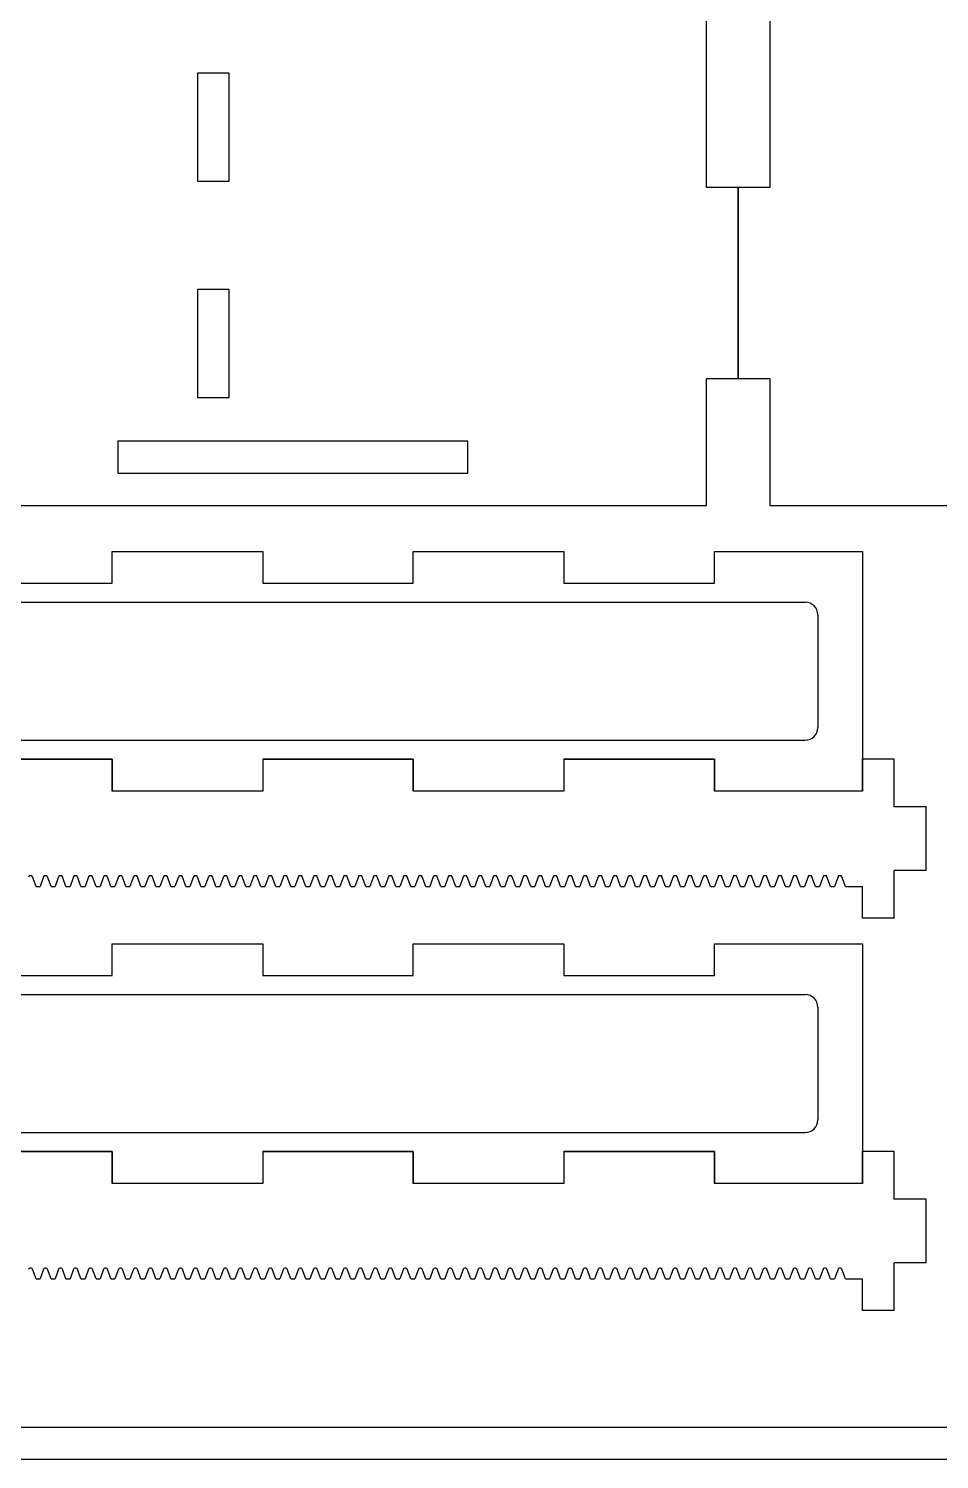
# Model space of a CAD drawing. Header units: millimetres. Extents: x 25309 to 26209, y 213925 to 214828.
# Drawn here: x 25452 to 25595.2, y 213924.8 to 214149.8 of the extents above; entities that cross this region are included whole.
import ezdxf

# ---------------------------------------------------------------- set-up
doc = ezdxf.new("R2010")
doc.units = ezdxf.units.MM

msp = doc.modelspace()

# ---------------------------------------------------------------- linework, layer by layer
at = {"color": 242, "linetype": 'Continuous', "lineweight": 25}
for p, q in [((25558.56, 214124.78), (25558.56, 214169.78)), ((25568.56, 214169.78), (25568.56, 214124.78)), ((25483.56, 214142.78), (25478.56, 214142.78)), ((25478.56, 214142.78), (25478.56, 214125.78)), ((25483.56, 214125.78), (25483.56, 214142.78)), ((25478.56, 214125.78), (25483.56, 214125.78)), ((25563.56, 214124.78), (25558.56, 214124.78)), ((25563.56, 214094.78), (25563.56, 214124.78)), ((25568.56, 214124.78), (25563.56, 214124.78)), ((25563.56, 214124.78), (25563.56, 214094.78)), ((25483.56, 214108.78), (25478.56, 214108.78)), ((25478.56, 214108.78), (25478.56, 214091.78)), ((25483.56, 214091.78), (25483.56, 214108.78)), ((25558.56, 214074.78), (25558.56, 214094.78)), ((25558.56, 214094.78), (25563.56, 214094.78)), ((25563.56, 214094.78), (25568.56, 214094.78)), ((25568.56, 214094.78), (25568.56, 214074.78)), ((25478.56, 214091.78), (25483.56, 214091.78)), ((25466.06, 214084.88), (25466.06, 214079.88)), ((25521.06, 214084.88), (25466.06, 214084.88)), ((25521.06, 214079.88), (25521.06, 214084.88)), ((25466.06, 214079.88), (25521.06, 214079.88)), ((25318.56, 214074.78), (25558.56, 214074.78)), ((25568.56, 214074.78), (25808.56, 214074.78)), ((25465.16, 214067.58), (25488.83, 214067.58)), ((25465.16, 214062.58), (25465.16, 214067.58)), ((25488.83, 214067.58), (25488.83, 214062.58)), ((25512.5, 214067.58), (25536.16, 214067.58)), ((25512.5, 214062.58), (25512.5, 214067.58)), ((25536.16, 214067.58), (25536.16, 214062.58)), ((25559.83, 214067.58), (25583.1, 214067.58)), ((25559.83, 214062.58), (25559.83, 214067.58)), ((25583.1, 214067.58), (25583.1, 214029.88)), ((25441.49, 214062.58), (25465.16, 214062.58)), ((25488.83, 214062.58), (25512.5, 214062.58)), ((25536.16, 214062.58), (25559.83, 214062.58)), ((25332.16, 214059.58), (25574.1, 214059.58)), ((25576.1, 214057.58), (25576.1, 214039.88)), ((25332.16, 214037.88), (25574.1, 214037.88)), ((25465.16, 214034.88), (25441.49, 214034.88)), ((25441.49, 214034.88), (25465.16, 214034.88)), ((25465.16, 214034.88), (25465.16, 214029.88)), ((25465.16, 214029.88), (25465.16, 214034.88)), ((25488.83, 214034.88), (25488.83, 214029.88)), ((25512.5, 214034.88), (25488.83, 214034.88)), ((25488.83, 214034.88), (25488.83, 214029.88)), ((25488.83, 214034.88), (25512.5, 214034.88)), ((25512.5, 214034.88), (25512.5, 214029.88)), ((25512.5, 214029.88), (25512.5, 214034.88)), ((25536.16, 214034.88), (25536.16, 214029.88)), ((25559.83, 214034.88), (25536.16, 214034.88)), ((25536.16, 214034.88), (25559.83, 214034.88)), ((25536.16, 214034.88), (25536.16, 214029.88)), ((25559.83, 214034.88), (25559.83, 214029.88)), ((25559.83, 214029.88), (25559.83, 214034.88)), ((25583.1, 214029.88), (25583.1, 214034.88)), ((25588.1, 214034.88), (25583.1, 214034.88)), ((25588.1, 214027.38), (25588.1, 214034.88)), ((25488.83, 214029.88), (25465.16, 214029.88)), ((25488.83, 214029.88), (25465.16, 214029.88)), ((25536.16, 214029.88), (25512.5, 214029.88)), ((25536.16, 214029.88), (25512.5, 214029.88)), ((25583.1, 214029.88), (25559.83, 214029.88)), ((25583.1, 214029.88), (25559.83, 214029.88)), ((25593.1, 214027.38), (25588.1, 214027.38)), ((25593.1, 214017.38), (25593.1, 214027.38)), ((25452.42, 214016.56), (25452.24, 214016.56)), ((25453.19, 214014.88), (25452.63, 214016.41)), ((25454.38, 214016.41), (25453.82, 214014.88)), ((25454.78, 214016.56), (25454.59, 214016.56)), ((25455.55, 214014.88), (25454.99, 214016.41)), ((25456.74, 214016.41), (25456.18, 214014.88)), ((25457.13, 214016.56), (25456.95, 214016.56)), ((25457.9, 214014.88), (25457.34, 214016.41)), ((25459.1, 214016.41), (25458.54, 214014.88)), ((25459.49, 214016.56), (25459.31, 214016.56)), ((25460.26, 214014.88), (25459.7, 214016.41)), ((25461.45, 214016.41), (25460.89, 214014.88)), ((25461.84, 214016.56), (25461.66, 214016.56)), ((25462.62, 214014.88), (25462.06, 214016.41)), ((25463.81, 214016.41), (25463.25, 214014.88)), ((25464.2, 214016.56), (25464.02, 214016.56)), ((25464.97, 214014.88), (25464.41, 214016.41)), ((25466.16, 214016.41), (25465.6, 214014.88)), ((25466.56, 214016.56), (25466.38, 214016.56)), ((25467.33, 214014.88), (25466.77, 214016.41)), ((25468.52, 214016.41), (25467.96, 214014.88)), ((25468.91, 214016.56), (25468.73, 214016.56)), ((25469.68, 214014.88), (25469.12, 214016.41)), ((25470.88, 214016.41), (25470.32, 214014.88)), ((25471.27, 214016.56), (25471.09, 214016.56)), ((25472.04, 214014.88), (25471.48, 214016.41)), ((25473.23, 214016.41), (25472.67, 214014.88)), ((25473.63, 214016.56), (25473.44, 214016.56)), ((25474.4, 214014.88), (25473.84, 214016.41)), ((25475.59, 214016.41), (25475.03, 214014.88)), ((25475.98, 214016.56), (25475.8, 214016.56)), ((25476.75, 214014.88), (25476.19, 214016.41)), ((25477.95, 214016.41), (25477.39, 214014.88)), ((25478.34, 214016.56), (25478.16, 214016.56)), ((25479.11, 214014.88), (25478.55, 214016.41)), ((25480.3, 214016.41), (25479.74, 214014.88)), ((25480.69, 214016.56), (25480.51, 214016.56)), ((25481.47, 214014.88), (25480.91, 214016.41)), ((25482.66, 214016.41), (25482.1, 214014.88)), ((25483.05, 214016.56), (25482.87, 214016.56)), ((25483.82, 214014.88), (25483.26, 214016.41)), ((25485.01, 214016.41), (25484.45, 214014.88)), ((25485.41, 214016.56), (25485.23, 214016.56)), ((25486.18, 214014.88), (25485.62, 214016.41)), ((25487.37, 214016.41), (25486.81, 214014.88)), ((25487.76, 214016.56), (25487.58, 214016.56)), ((25488.53, 214014.88), (25487.97, 214016.41)), ((25489.73, 214016.41), (25489.17, 214014.88)), ((25490.12, 214016.56), (25489.94, 214016.56)), ((25490.89, 214014.88), (25490.33, 214016.41)), ((25492.08, 214016.41), (25491.52, 214014.88)), ((25492.47, 214016.56), (25492.29, 214016.56)), ((25493.25, 214014.88), (25492.69, 214016.41)), ((25494.44, 214016.41), (25493.88, 214014.88)), ((25494.83, 214016.56), (25494.65, 214016.56)), ((25495.6, 214014.88), (25495.04, 214016.41)), ((25496.79, 214016.41), (25496.23, 214014.88)), ((25497.19, 214016.56), (25497.01, 214016.56)), ((25497.96, 214014.88), (25497.4, 214016.41)), ((25499.15, 214016.41), (25498.59, 214014.88)), ((25499.54, 214016.56), (25499.36, 214016.56)), ((25500.31, 214014.88), (25499.75, 214016.41)), ((25501.51, 214016.41), (25500.95, 214014.88)), ((25501.9, 214016.56), (25501.72, 214016.56)), ((25502.67, 214014.88), (25502.11, 214016.41)), ((25503.86, 214016.41), (25503.3, 214014.88)), ((25504.26, 214016.56), (25504.08, 214016.56)), ((25505.03, 214014.88), (25504.47, 214016.41)), ((25506.22, 214016.41), (25505.66, 214014.88)), ((25506.61, 214016.56), (25506.43, 214016.56)), ((25507.38, 214014.88), (25506.82, 214016.41)), ((25508.58, 214016.41), (25508.02, 214014.88)), ((25508.97, 214016.56), (25508.79, 214016.56)), ((25509.74, 214014.88), (25509.18, 214016.41)), ((25510.93, 214016.41), (25510.37, 214014.88)), ((25511.32, 214016.56), (25511.14, 214016.56)), ((25512.1, 214014.88), (25511.54, 214016.41)), ((25513.29, 214016.41), (25512.73, 214014.88)), ((25513.68, 214016.56), (25513.5, 214016.56)), ((25514.45, 214014.88), (25513.89, 214016.41)), ((25515.64, 214016.41), (25515.08, 214014.88)), ((25516.04, 214016.56), (25515.86, 214016.56)), ((25516.81, 214014.88), (25516.25, 214016.41)), ((25518, 214016.41), (25517.44, 214014.88)), ((25518.39, 214016.56), (25518.21, 214016.56)), ((25519.16, 214014.88), (25518.6, 214016.41)), ((25520.36, 214016.41), (25519.8, 214014.88)), ((25520.75, 214016.56), (25520.57, 214016.56)), ((25521.52, 214014.88), (25520.96, 214016.41)), ((25522.71, 214016.41), (25522.15, 214014.88)), ((25523.11, 214016.56), (25522.92, 214016.56)), ((25523.88, 214014.88), (25523.32, 214016.41)), ((25525.07, 214016.41), (25524.51, 214014.88)), ((25525.46, 214016.56), (25525.28, 214016.56)), ((25526.23, 214014.88), (25525.67, 214016.41)), ((25527.43, 214016.41), (25526.87, 214014.88)), ((25527.82, 214016.56), (25527.64, 214016.56)), ((25528.59, 214014.88), (25528.03, 214016.41)), ((25529.78, 214016.41), (25529.22, 214014.88)), ((25530.17, 214016.56), (25529.99, 214016.56)), ((25530.95, 214014.88), (25530.39, 214016.41)), ((25532.14, 214016.41), (25531.58, 214014.88)), ((25532.53, 214016.56), (25532.35, 214016.56)), ((25533.3, 214014.88), (25532.74, 214016.41)), ((25534.49, 214016.41), (25533.93, 214014.88)), ((25534.89, 214016.56), (25534.71, 214016.56)), ((25535.66, 214014.88), (25535.1, 214016.41)), ((25536.85, 214016.41), (25536.29, 214014.88)), ((25537.24, 214016.56), (25537.06, 214016.56)), ((25538.01, 214014.88), (25537.45, 214016.41)), ((25539.21, 214016.41), (25538.65, 214014.88)), ((25539.6, 214016.56), (25539.42, 214016.56)), ((25540.37, 214014.88), (25539.81, 214016.41)), ((25541.56, 214016.41), (25541, 214014.88)), ((25541.95, 214016.56), (25541.77, 214016.56)), ((25542.73, 214014.88), (25542.17, 214016.41)), ((25543.92, 214016.41), (25543.36, 214014.88)), ((25544.31, 214016.56), (25544.13, 214016.56)), ((25545.08, 214014.88), (25544.52, 214016.41)), ((25546.28, 214016.41), (25545.71, 214014.88)), ((25546.67, 214016.56), (25546.49, 214016.56)), ((25547.44, 214014.88), (25546.88, 214016.41)), ((25548.63, 214016.41), (25548.07, 214014.88)), ((25549.02, 214016.56), (25548.84, 214016.56)), ((25549.8, 214014.88), (25549.23, 214016.41)), ((25550.99, 214016.41), (25550.43, 214014.88)), ((25551.38, 214016.56), (25551.2, 214016.56)), ((25552.15, 214014.88), (25551.59, 214016.41)), ((25553.34, 214016.41), (25552.78, 214014.88)), ((25553.74, 214016.56), (25553.56, 214016.56)), ((25554.51, 214014.88), (25553.95, 214016.41)), ((25555.7, 214016.41), (25555.14, 214014.88)), ((25556.09, 214016.56), (25555.91, 214016.56)), ((25556.86, 214014.88), (25556.3, 214016.41)), ((25558.06, 214016.41), (25557.5, 214014.88)), ((25558.45, 214016.56), (25558.27, 214016.56)), ((25559.22, 214014.88), (25558.66, 214016.41)), ((25560.41, 214016.41), (25559.85, 214014.88)), ((25560.8, 214016.56), (25560.62, 214016.56)), ((25561.58, 214014.88), (25561.02, 214016.41)), ((25562.77, 214016.41), (25562.21, 214014.88)), ((25563.16, 214016.56), (25562.98, 214016.56)), ((25563.93, 214014.88), (25563.37, 214016.41)), ((25565.12, 214016.41), (25564.56, 214014.88)), ((25565.52, 214016.56), (25565.34, 214016.56)), ((25566.29, 214014.88), (25565.73, 214016.41)), ((25567.48, 214016.41), (25566.92, 214014.88)), ((25567.87, 214016.56), (25567.69, 214016.56)), ((25568.64, 214014.88), (25568.08, 214016.41)), ((25569.84, 214016.41), (25569.28, 214014.88)), ((25570.23, 214016.56), (25570.05, 214016.56)), ((25571, 214014.88), (25570.44, 214016.41)), ((25572.19, 214016.41), (25571.63, 214014.88)), ((25572.59, 214016.56), (25572.4, 214016.56)), ((25573.36, 214014.88), (25572.8, 214016.41)), ((25574.55, 214016.41), (25573.99, 214014.88)), ((25574.94, 214016.56), (25574.76, 214016.56)), ((25575.71, 214014.88), (25575.15, 214016.41)), ((25576.91, 214016.41), (25576.35, 214014.88)), ((25577.3, 214016.56), (25577.12, 214016.56)), ((25578.07, 214014.88), (25577.51, 214016.41)), ((25579.26, 214016.41), (25578.7, 214014.88)), ((25579.65, 214016.56), (25579.47, 214016.56)), ((25580.43, 214014.88), (25579.87, 214016.41)), ((25593.1, 214017.38), (25588.1, 214017.38)), ((25588.1, 214009.88), (25588.1, 214017.38)), ((25453.19, 214014.88), (25453.82, 214014.88)), ((25455.55, 214014.88), (25456.18, 214014.88)), ((25457.9, 214014.88), (25458.54, 214014.88)), ((25460.26, 214014.88), (25460.89, 214014.88)), ((25462.62, 214014.88), (25463.25, 214014.88)), ((25464.97, 214014.88), (25465.6, 214014.88)), ((25467.33, 214014.88), (25467.96, 214014.88)), ((25469.68, 214014.88), (25470.32, 214014.88)), ((25472.04, 214014.88), (25472.67, 214014.88)), ((25474.4, 214014.88), (25475.03, 214014.88)), ((25476.75, 214014.88), (25477.39, 214014.88)), ((25479.11, 214014.88), (25479.74, 214014.88)), ((25481.47, 214014.88), (25482.1, 214014.88)), ((25483.82, 214014.88), (25484.45, 214014.88)), ((25486.18, 214014.88), (25486.81, 214014.88)), ((25488.53, 214014.88), (25489.17, 214014.88)), ((25490.89, 214014.88), (25491.52, 214014.88)), ((25493.25, 214014.88), (25493.88, 214014.88)), ((25495.6, 214014.88), (25496.23, 214014.88)), ((25497.96, 214014.88), (25498.59, 214014.88)), ((25500.31, 214014.88), (25500.95, 214014.88)), ((25502.67, 214014.88), (25503.3, 214014.88)), ((25505.03, 214014.88), (25505.66, 214014.88)), ((25507.38, 214014.88), (25508.02, 214014.88)), ((25509.74, 214014.88), (25510.37, 214014.88)), ((25512.1, 214014.88), (25512.73, 214014.88)), ((25514.45, 214014.88), (25515.08, 214014.88)), ((25516.81, 214014.88), (25517.44, 214014.88)), ((25519.16, 214014.88), (25519.8, 214014.88)), ((25521.52, 214014.88), (25522.15, 214014.88)), ((25523.88, 214014.88), (25524.51, 214014.88)), ((25526.23, 214014.88), (25526.87, 214014.88)), ((25528.59, 214014.88), (25529.22, 214014.88)), ((25530.95, 214014.88), (25531.58, 214014.88)), ((25533.3, 214014.88), (25533.93, 214014.88)), ((25535.66, 214014.88), (25536.29, 214014.88)), ((25538.01, 214014.88), (25538.65, 214014.88)), ((25540.37, 214014.88), (25541, 214014.88)), ((25542.73, 214014.88), (25543.36, 214014.88)), ((25545.08, 214014.88), (25545.71, 214014.88)), ((25547.44, 214014.88), (25548.07, 214014.88)), ((25549.8, 214014.88), (25550.43, 214014.88)), ((25552.15, 214014.88), (25552.78, 214014.88)), ((25554.51, 214014.88), (25555.14, 214014.88)), ((25556.86, 214014.88), (25557.5, 214014.88)), ((25559.22, 214014.88), (25559.85, 214014.88)), ((25561.58, 214014.88), (25562.21, 214014.88)), ((25563.93, 214014.88), (25564.56, 214014.88)), ((25566.29, 214014.88), (25566.92, 214014.88)), ((25568.64, 214014.88), (25569.28, 214014.88)), ((25571, 214014.88), (25571.63, 214014.88)), ((25573.36, 214014.88), (25573.99, 214014.88)), ((25575.71, 214014.88), (25576.35, 214014.88)), ((25578.07, 214014.88), (25578.7, 214014.88)), ((25580.43, 214014.88), (25583.1, 214014.88)), ((25583.1, 214009.88), (25583.1, 214014.88)), ((25588.1, 214009.88), (25583.1, 214009.88)), ((25465.16, 214005.88), (25488.83, 214005.88)), ((25465.16, 214000.88), (25465.16, 214005.88)), ((25488.83, 214005.88), (25488.83, 214000.88)), ((25512.5, 214005.88), (25536.16, 214005.88)), ((25512.5, 214000.88), (25512.5, 214005.88)), ((25536.16, 214005.88), (25536.16, 214000.88)), ((25559.83, 214005.88), (25583.1, 214005.88)), ((25559.83, 214000.88), (25559.83, 214005.88)), ((25583.1, 214005.88), (25583.1, 213968.18)), ((25441.49, 214000.88), (25465.16, 214000.88)), ((25488.83, 214000.88), (25512.5, 214000.88)), ((25536.16, 214000.88), (25559.83, 214000.88)), ((25332.16, 213997.88), (25574.1, 213997.88)), ((25576.1, 213995.88), (25576.1, 213978.18)), ((25332.16, 213976.18), (25574.1, 213976.18)), ((25465.16, 213973.18), (25441.49, 213973.18)), ((25441.49, 213973.18), (25465.16, 213973.18)), ((25465.16, 213973.18), (25465.16, 213968.18)), ((25465.16, 213968.18), (25465.16, 213973.18)), ((25488.83, 213973.18), (25488.83, 213968.18)), ((25512.5, 213973.18), (25488.83, 213973.18)), ((25488.83, 213973.18), (25488.83, 213968.18)), ((25488.83, 213973.18), (25512.5, 213973.18)), ((25512.5, 213973.18), (25512.5, 213968.18)), ((25512.5, 213968.18), (25512.5, 213973.18)), ((25536.16, 213973.18), (25536.16, 213968.18)), ((25559.83, 213973.18), (25536.16, 213973.18)), ((25536.16, 213973.18), (25559.83, 213973.18)), ((25536.16, 213973.18), (25536.16, 213968.18)), ((25559.83, 213973.18), (25559.83, 213968.18)), ((25559.83, 213968.18), (25559.83, 213973.18)), ((25583.1, 213968.18), (25583.1, 213973.18)), ((25588.1, 213973.18), (25583.1, 213973.18)), ((25588.1, 213965.68), (25588.1, 213973.18)), ((25488.83, 213968.18), (25465.16, 213968.18)), ((25488.83, 213968.18), (25465.16, 213968.18)), ((25536.16, 213968.18), (25512.5, 213968.18)), ((25536.16, 213968.18), (25512.5, 213968.18)), ((25583.1, 213968.18), (25559.83, 213968.18)), ((25583.1, 213968.18), (25559.83, 213968.18)), ((25593.1, 213965.68), (25588.1, 213965.68)), ((25593.1, 213955.68), (25593.1, 213965.68)), ((25452.42, 213954.86), (25452.24, 213954.86)), ((25454.78, 213954.86), (25454.59, 213954.86)), ((25457.13, 213954.86), (25456.95, 213954.86)), ((25459.49, 213954.86), (25459.31, 213954.86)), ((25461.84, 213954.86), (25461.66, 213954.86)), ((25464.2, 213954.86), (25464.02, 213954.86)), ((25466.56, 213954.86), (25466.38, 213954.86)), ((25468.91, 213954.86), (25468.73, 213954.86)), ((25471.27, 213954.86), (25471.09, 213954.86)), ((25473.63, 213954.86), (25473.44, 213954.86)), ((25475.98, 213954.86), (25475.8, 213954.86)), ((25478.34, 213954.86), (25478.16, 213954.86)), ((25480.69, 213954.86), (25480.51, 213954.86)), ((25483.05, 213954.86), (25482.87, 213954.86)), ((25485.41, 213954.86), (25485.23, 213954.86)), ((25487.76, 213954.86), (25487.58, 213954.86)), ((25490.12, 213954.86), (25489.94, 213954.86)), ((25492.47, 213954.86), (25492.29, 213954.86)), ((25494.83, 213954.86), (25494.65, 213954.86)), ((25497.19, 213954.86), (25497.01, 213954.86)), ((25499.54, 213954.86), (25499.36, 213954.86)), ((25501.9, 213954.86), (25501.72, 213954.86)), ((25504.26, 213954.86), (25504.08, 213954.86)), ((25506.61, 213954.86), (25506.43, 213954.86)), ((25508.97, 213954.86), (25508.79, 213954.86)), ((25511.32, 213954.86), (25511.14, 213954.86)), ((25513.68, 213954.86), (25513.5, 213954.86)), ((25516.04, 213954.86), (25515.86, 213954.86)), ((25518.39, 213954.86), (25518.21, 213954.86)), ((25520.75, 213954.86), (25520.57, 213954.86)), ((25523.11, 213954.86), (25522.92, 213954.86)), ((25525.46, 213954.86), (25525.28, 213954.86)), ((25527.82, 213954.86), (25527.64, 213954.86)), ((25530.17, 213954.86), (25529.99, 213954.86)), ((25532.53, 213954.86), (25532.35, 213954.86)), ((25534.89, 213954.86), (25534.71, 213954.86)), ((25537.24, 213954.86), (25537.06, 213954.86)), ((25539.6, 213954.86), (25539.42, 213954.86)), ((25541.95, 213954.86), (25541.77, 213954.86)), ((25544.31, 213954.86), (25544.13, 213954.86)), ((25546.67, 213954.86), (25546.49, 213954.86)), ((25549.02, 213954.86), (25548.84, 213954.86)), ((25551.38, 213954.86), (25551.2, 213954.86)), ((25553.74, 213954.86), (25553.56, 213954.86)), ((25556.09, 213954.86), (25555.91, 213954.86)), ((25558.45, 213954.86), (25558.27, 213954.86)), ((25560.8, 213954.86), (25560.62, 213954.86)), ((25563.16, 213954.86), (25562.98, 213954.86)), ((25565.52, 213954.86), (25565.34, 213954.86)), ((25567.87, 213954.86), (25567.69, 213954.86)), ((25570.23, 213954.86), (25570.05, 213954.86)), ((25572.59, 213954.86), (25572.4, 213954.86)), ((25574.94, 213954.86), (25574.76, 213954.86)), ((25577.3, 213954.86), (25577.12, 213954.86)), ((25579.65, 213954.86), (25579.47, 213954.86)), ((25593.1, 213955.68), (25588.1, 213955.68)), ((25588.1, 213948.18), (25588.1, 213955.68)), ((25453.19, 213953.18), (25452.63, 213954.71)), ((25453.19, 213953.18), (25453.82, 213953.18)), ((25454.38, 213954.71), (25453.82, 213953.18)), ((25455.55, 213953.18), (25454.99, 213954.71)), ((25455.55, 213953.18), (25456.18, 213953.18)), ((25456.74, 213954.71), (25456.18, 213953.18)), ((25457.9, 213953.18), (25457.34, 213954.71)), ((25457.9, 213953.18), (25458.54, 213953.18)), ((25459.1, 213954.71), (25458.54, 213953.18)), ((25460.26, 213953.18), (25459.7, 213954.71)), ((25460.26, 213953.18), (25460.89, 213953.18)), ((25461.45, 213954.71), (25460.89, 213953.18)), ((25462.62, 213953.18), (25462.06, 213954.71)), ((25462.62, 213953.18), (25463.25, 213953.18)), ((25463.81, 213954.71), (25463.25, 213953.18)), ((25464.97, 213953.18), (25464.41, 213954.71)), ((25464.97, 213953.18), (25465.6, 213953.18)), ((25466.16, 213954.71), (25465.6, 213953.18)), ((25467.33, 213953.18), (25466.77, 213954.71)), ((25467.33, 213953.18), (25467.96, 213953.18)), ((25468.52, 213954.71), (25467.96, 213953.18)), ((25469.68, 213953.18), (25469.12, 213954.71)), ((25469.68, 213953.18), (25470.32, 213953.18)), ((25470.88, 213954.71), (25470.32, 213953.18)), ((25472.04, 213953.18), (25471.48, 213954.71)), ((25472.04, 213953.18), (25472.67, 213953.18)), ((25473.23, 213954.71), (25472.67, 213953.18)), ((25474.4, 213953.18), (25473.84, 213954.71)), ((25474.4, 213953.18), (25475.03, 213953.18)), ((25475.59, 213954.71), (25475.03, 213953.18)), ((25476.75, 213953.18), (25476.19, 213954.71)), ((25476.75, 213953.18), (25477.39, 213953.18)), ((25477.95, 213954.71), (25477.39, 213953.18)), ((25479.11, 213953.18), (25478.55, 213954.71)), ((25479.11, 213953.18), (25479.74, 213953.18)), ((25480.3, 213954.71), (25479.74, 213953.18)), ((25481.47, 213953.18), (25480.91, 213954.71)), ((25481.47, 213953.18), (25482.1, 213953.18)), ((25482.66, 213954.71), (25482.1, 213953.18)), ((25483.82, 213953.18), (25483.26, 213954.71)), ((25483.82, 213953.18), (25484.45, 213953.18)), ((25485.01, 213954.71), (25484.45, 213953.18)), ((25486.18, 213953.18), (25485.62, 213954.71)), ((25486.18, 213953.18), (25486.81, 213953.18)), ((25487.37, 213954.71), (25486.81, 213953.18)), ((25488.53, 213953.18), (25487.97, 213954.71)), ((25488.53, 213953.18), (25489.17, 213953.18)), ((25489.73, 213954.71), (25489.17, 213953.18)), ((25490.89, 213953.18), (25490.33, 213954.71)), ((25490.89, 213953.18), (25491.52, 213953.18)), ((25492.08, 213954.71), (25491.52, 213953.18)), ((25493.25, 213953.18), (25492.69, 213954.71)), ((25493.25, 213953.18), (25493.88, 213953.18)), ((25494.44, 213954.71), (25493.88, 213953.18)), ((25495.6, 213953.18), (25495.04, 213954.71)), ((25495.6, 213953.18), (25496.23, 213953.18)), ((25496.79, 213954.71), (25496.23, 213953.18)), ((25497.96, 213953.18), (25497.4, 213954.71)), ((25497.96, 213953.18), (25498.59, 213953.18)), ((25499.15, 213954.71), (25498.59, 213953.18)), ((25500.31, 213953.18), (25499.75, 213954.71)), ((25500.31, 213953.18), (25500.95, 213953.18)), ((25501.51, 213954.71), (25500.95, 213953.18)), ((25502.67, 213953.18), (25502.11, 213954.71)), ((25502.67, 213953.18), (25503.3, 213953.18)), ((25503.86, 213954.71), (25503.3, 213953.18)), ((25505.03, 213953.18), (25504.47, 213954.71)), ((25505.03, 213953.18), (25505.66, 213953.18)), ((25506.22, 213954.71), (25505.66, 213953.18)), ((25507.38, 213953.18), (25506.82, 213954.71)), ((25507.38, 213953.18), (25508.02, 213953.18)), ((25508.58, 213954.71), (25508.02, 213953.18)), ((25509.74, 213953.18), (25509.18, 213954.71)), ((25509.74, 213953.18), (25510.37, 213953.18)), ((25510.93, 213954.71), (25510.37, 213953.18)), ((25512.1, 213953.18), (25511.54, 213954.71)), ((25512.1, 213953.18), (25512.73, 213953.18)), ((25513.29, 213954.71), (25512.73, 213953.18)), ((25514.45, 213953.18), (25513.89, 213954.71)), ((25514.45, 213953.18), (25515.08, 213953.18)), ((25515.64, 213954.71), (25515.08, 213953.18)), ((25516.81, 213953.18), (25516.25, 213954.71)), ((25516.81, 213953.18), (25517.44, 213953.18)), ((25518, 213954.71), (25517.44, 213953.18)), ((25519.16, 213953.18), (25518.6, 213954.71)), ((25519.16, 213953.18), (25519.8, 213953.18)), ((25520.36, 213954.71), (25519.8, 213953.18)), ((25521.52, 213953.18), (25520.96, 213954.71)), ((25521.52, 213953.18), (25522.15, 213953.18)), ((25522.71, 213954.71), (25522.15, 213953.18)), ((25523.88, 213953.18), (25523.32, 213954.71)), ((25523.88, 213953.18), (25524.51, 213953.18)), ((25525.07, 213954.71), (25524.51, 213953.18)), ((25526.23, 213953.18), (25525.67, 213954.71)), ((25526.23, 213953.18), (25526.87, 213953.18)), ((25527.43, 213954.71), (25526.87, 213953.18)), ((25528.59, 213953.18), (25528.03, 213954.71)), ((25528.59, 213953.18), (25529.22, 213953.18)), ((25529.78, 213954.71), (25529.22, 213953.18)), ((25530.95, 213953.18), (25530.39, 213954.71)), ((25530.95, 213953.18), (25531.58, 213953.18)), ((25532.14, 213954.71), (25531.58, 213953.18)), ((25533.3, 213953.18), (25532.74, 213954.71)), ((25533.3, 213953.18), (25533.93, 213953.18)), ((25534.49, 213954.71), (25533.93, 213953.18)), ((25535.66, 213953.18), (25535.1, 213954.71)), ((25535.66, 213953.18), (25536.29, 213953.18)), ((25536.85, 213954.71), (25536.29, 213953.18)), ((25538.01, 213953.18), (25537.45, 213954.71)), ((25538.01, 213953.18), (25538.65, 213953.18)), ((25539.21, 213954.71), (25538.65, 213953.18)), ((25540.37, 213953.18), (25539.81, 213954.71)), ((25540.37, 213953.18), (25541, 213953.18)), ((25541.56, 213954.71), (25541, 213953.18)), ((25542.73, 213953.18), (25542.17, 213954.71)), ((25542.73, 213953.18), (25543.36, 213953.18)), ((25543.92, 213954.71), (25543.36, 213953.18)), ((25545.08, 213953.18), (25544.52, 213954.71)), ((25545.08, 213953.18), (25545.71, 213953.18)), ((25546.28, 213954.71), (25545.71, 213953.18)), ((25547.44, 213953.18), (25546.88, 213954.71)), ((25547.44, 213953.18), (25548.07, 213953.18)), ((25548.63, 213954.71), (25548.07, 213953.18)), ((25549.8, 213953.18), (25549.23, 213954.71)), ((25549.8, 213953.18), (25550.43, 213953.18)), ((25550.99, 213954.71), (25550.43, 213953.18)), ((25552.15, 213953.18), (25551.59, 213954.71)), ((25552.15, 213953.18), (25552.78, 213953.18)), ((25553.34, 213954.71), (25552.78, 213953.18)), ((25554.51, 213953.18), (25553.95, 213954.71)), ((25554.51, 213953.18), (25555.14, 213953.18)), ((25555.7, 213954.71), (25555.14, 213953.18)), ((25556.86, 213953.18), (25556.3, 213954.71)), ((25556.86, 213953.18), (25557.5, 213953.18)), ((25558.06, 213954.71), (25557.5, 213953.18)), ((25559.22, 213953.18), (25558.66, 213954.71)), ((25559.22, 213953.18), (25559.85, 213953.18)), ((25560.41, 213954.71), (25559.85, 213953.18)), ((25561.58, 213953.18), (25561.02, 213954.71)), ((25561.58, 213953.18), (25562.21, 213953.18)), ((25562.77, 213954.71), (25562.21, 213953.18)), ((25563.93, 213953.18), (25563.37, 213954.71)), ((25563.93, 213953.18), (25564.56, 213953.18)), ((25565.12, 213954.71), (25564.56, 213953.18)), ((25566.29, 213953.18), (25565.73, 213954.71)), ((25566.29, 213953.18), (25566.92, 213953.18)), ((25567.48, 213954.71), (25566.92, 213953.18)), ((25568.64, 213953.18), (25568.08, 213954.71)), ((25568.64, 213953.18), (25569.28, 213953.18)), ((25569.84, 213954.71), (25569.28, 213953.18)), ((25571, 213953.18), (25570.44, 213954.71)), ((25571, 213953.18), (25571.63, 213953.18)), ((25572.19, 213954.71), (25571.63, 213953.18)), ((25573.36, 213953.18), (25572.8, 213954.71)), ((25573.36, 213953.18), (25573.99, 213953.18)), ((25574.55, 213954.71), (25573.99, 213953.18)), ((25575.71, 213953.18), (25575.15, 213954.71)), ((25575.71, 213953.18), (25576.35, 213953.18)), ((25576.91, 213954.71), (25576.35, 213953.18)), ((25578.07, 213953.18), (25577.51, 213954.71)), ((25578.07, 213953.18), (25578.7, 213953.18)), ((25579.26, 213954.71), (25578.7, 213953.18)), ((25580.43, 213953.18), (25579.87, 213954.71)), ((25580.43, 213953.18), (25583.1, 213953.18)), ((25583.1, 213948.18), (25583.1, 213953.18)), ((25588.1, 213948.18), (25583.1, 213948.18))]:
    msp.add_line(p, q, dxfattribs=at)
at = {"color": 30}
msp.add_lwpolyline([(25308.56, 214374.78), (26208.56, 214374.78), (26208.56, 213924.78), (25308.56, 213924.78)], close=True, dxfattribs=at)
msp.add_lwpolyline([(25313.56, 214369.78), (26203.56, 214369.78), (26203.56, 213929.78), (25313.56, 213929.78)], close=True)
at = {"color": 242, "linetype": 'Continuous', "lineweight": 25}
for centre, radius, start, end in [((25574.1, 214057.58), 2, 0, 90), ((25574.1, 214039.88), 2, 270, 0), ((25452.24, 214016.34), 0.225, 90, 160), ((25452.42, 214016.34), 0.225, 20, 90), ((25454.59, 214016.34), 0.225, 90, 160), ((25454.78, 214016.34), 0.225, 20, 90), ((25456.95, 214016.34), 0.225, 90, 160), ((25457.13, 214016.34), 0.225, 20, 90), ((25459.31, 214016.34), 0.225, 90, 160), ((25459.49, 214016.34), 0.225, 20, 90), ((25461.66, 214016.34), 0.225, 90, 160), ((25461.84, 214016.34), 0.225, 20, 90), ((25464.02, 214016.34), 0.225, 90, 160), ((25464.2, 214016.34), 0.225, 20, 90), ((25466.38, 214016.34), 0.225, 90, 160), ((25466.56, 214016.34), 0.225, 20, 90), ((25468.73, 214016.34), 0.225, 90, 160), ((25468.91, 214016.34), 0.225, 20, 90), ((25471.09, 214016.34), 0.225, 90, 160), ((25471.27, 214016.34), 0.225, 20, 90), ((25473.44, 214016.34), 0.225, 90, 160), ((25473.63, 214016.34), 0.225, 20, 90), ((25475.8, 214016.34), 0.225, 90, 160), ((25475.98, 214016.34), 0.225, 20, 90), ((25478.16, 214016.34), 0.225, 90, 160), ((25478.34, 214016.34), 0.225, 20, 90), ((25480.51, 214016.34), 0.225, 90, 160), ((25480.69, 214016.34), 0.225, 20, 90), ((25482.87, 214016.34), 0.225, 90, 160), ((25483.05, 214016.34), 0.225, 20, 90), ((25485.23, 214016.34), 0.225, 90, 160), ((25485.41, 214016.34), 0.225, 20, 90), ((25487.58, 214016.34), 0.225, 90, 160), ((25487.76, 214016.34), 0.225, 20, 90), ((25489.94, 214016.34), 0.225, 90, 160), ((25490.12, 214016.34), 0.225, 20, 90), ((25492.29, 214016.34), 0.225, 90, 160), ((25492.47, 214016.34), 0.225, 20, 90), ((25494.65, 214016.34), 0.225, 90, 160), ((25494.83, 214016.34), 0.225, 20, 90), ((25497.01, 214016.34), 0.225, 90, 160), ((25497.19, 214016.34), 0.225, 20, 90), ((25499.36, 214016.34), 0.225, 90, 160), ((25499.54, 214016.34), 0.225, 20, 90), ((25501.72, 214016.34), 0.225, 90, 160), ((25501.9, 214016.34), 0.225, 20, 90), ((25504.08, 214016.34), 0.225, 90, 160), ((25504.26, 214016.34), 0.225, 20, 90), ((25506.43, 214016.34), 0.225, 90, 160), ((25506.61, 214016.34), 0.225, 20, 90), ((25508.79, 214016.34), 0.225, 90, 160), ((25508.97, 214016.34), 0.225, 20, 90), ((25511.14, 214016.34), 0.225, 90, 160), ((25511.32, 214016.34), 0.225, 20, 90), ((25513.5, 214016.34), 0.225, 90, 160), ((25513.68, 214016.34), 0.225, 20, 90), ((25515.86, 214016.34), 0.225, 90, 160), ((25516.04, 214016.34), 0.225, 20, 90), ((25518.21, 214016.34), 0.225, 90, 160), ((25518.39, 214016.34), 0.225, 20, 90), ((25520.57, 214016.34), 0.225, 90, 160), ((25520.75, 214016.34), 0.225, 20, 90), ((25522.92, 214016.34), 0.225, 90, 160), ((25523.11, 214016.34), 0.225, 20, 90), ((25525.28, 214016.34), 0.225, 90, 160), ((25525.46, 214016.34), 0.225, 20, 90), ((25527.64, 214016.34), 0.225, 90, 160), ((25527.82, 214016.34), 0.225, 20, 90), ((25529.99, 214016.34), 0.225, 90, 160), ((25530.17, 214016.34), 0.225, 20, 90), ((25532.35, 214016.34), 0.225, 90, 160), ((25532.53, 214016.34), 0.225, 20, 90), ((25534.71, 214016.34), 0.225, 90, 160), ((25534.89, 214016.34), 0.225, 20, 90), ((25537.06, 214016.34), 0.225, 90, 160), ((25537.24, 214016.34), 0.225, 20, 90), ((25539.42, 214016.34), 0.225, 90, 160), ((25539.6, 214016.34), 0.225, 20, 90), ((25541.77, 214016.34), 0.225, 90, 160), ((25541.95, 214016.34), 0.225, 20, 90), ((25544.13, 214016.34), 0.225, 90, 160), ((25544.31, 214016.34), 0.225, 20, 90), ((25546.49, 214016.34), 0.225, 90, 160), ((25546.67, 214016.34), 0.225, 20, 90), ((25548.84, 214016.34), 0.225, 90, 160), ((25549.02, 214016.34), 0.225, 20, 90), ((25551.2, 214016.34), 0.225, 90, 160), ((25551.38, 214016.34), 0.225, 20, 90), ((25553.56, 214016.34), 0.225, 90, 160), ((25553.74, 214016.34), 0.225, 20, 90), ((25555.91, 214016.34), 0.225, 90, 160), ((25556.09, 214016.34), 0.225, 20, 90), ((25558.27, 214016.34), 0.225, 90, 160), ((25558.45, 214016.34), 0.225, 20, 90), ((25560.62, 214016.34), 0.225, 90, 160), ((25560.8, 214016.34), 0.225, 20, 90), ((25562.98, 214016.34), 0.225, 90, 160), ((25563.16, 214016.34), 0.225, 20, 90), ((25565.34, 214016.34), 0.225, 90, 160), ((25565.52, 214016.34), 0.225, 20, 90), ((25567.69, 214016.34), 0.225, 90, 160), ((25567.87, 214016.34), 0.225, 20, 90), ((25570.05, 214016.34), 0.225, 90, 160), ((25570.23, 214016.34), 0.225, 20, 90), ((25572.4, 214016.34), 0.225, 90, 160), ((25572.59, 214016.34), 0.225, 20, 90), ((25574.76, 214016.34), 0.225, 90, 160), ((25574.94, 214016.34), 0.225, 20, 90), ((25577.12, 214016.34), 0.225, 90, 160), ((25577.3, 214016.34), 0.225, 20, 90), ((25579.47, 214016.34), 0.225, 90, 160), ((25579.65, 214016.34), 0.225, 20, 90), ((25574.1, 213995.88), 2, 0, 90), ((25574.1, 213978.18), 2, 270, 0), ((25452.24, 213954.64), 0.225, 90, 160), ((25452.42, 213954.64), 0.225, 20, 90), ((25454.59, 213954.64), 0.225, 90, 160), ((25454.78, 213954.64), 0.225, 20, 90), ((25456.95, 213954.64), 0.225, 90, 160), ((25457.13, 213954.64), 0.225, 20, 90), ((25459.31, 213954.64), 0.225, 90, 160), ((25459.49, 213954.64), 0.225, 20, 90), ((25461.66, 213954.64), 0.225, 90, 160), ((25461.84, 213954.64), 0.225, 20, 90), ((25464.02, 213954.64), 0.225, 90, 160), ((25464.2, 213954.64), 0.225, 20, 90), ((25466.38, 213954.64), 0.225, 90, 160), ((25466.56, 213954.64), 0.225, 20, 90), ((25468.73, 213954.64), 0.225, 90, 160), ((25468.91, 213954.64), 0.225, 20, 90), ((25471.09, 213954.64), 0.225, 90, 160), ((25471.27, 213954.64), 0.225, 20, 90), ((25473.44, 213954.64), 0.225, 90, 160), ((25473.63, 213954.64), 0.225, 20, 90), ((25475.8, 213954.64), 0.225, 90, 160), ((25475.98, 213954.64), 0.225, 20, 90), ((25478.16, 213954.64), 0.225, 90, 160), ((25478.34, 213954.64), 0.225, 20, 90), ((25480.51, 213954.64), 0.225, 90, 160), ((25480.69, 213954.64), 0.225, 20, 90), ((25482.87, 213954.64), 0.225, 90, 160), ((25483.05, 213954.64), 0.225, 20, 90), ((25485.23, 213954.64), 0.225, 90, 160), ((25485.41, 213954.64), 0.225, 20, 90), ((25487.58, 213954.64), 0.225, 90, 160), ((25487.76, 213954.64), 0.225, 20, 90), ((25489.94, 213954.64), 0.225, 90, 160), ((25490.12, 213954.64), 0.225, 20, 90), ((25492.29, 213954.64), 0.225, 90, 160), ((25492.47, 213954.64), 0.225, 20, 90), ((25494.65, 213954.64), 0.225, 90, 160), ((25494.83, 213954.64), 0.225, 20, 90), ((25497.01, 213954.64), 0.225, 90, 160), ((25497.19, 213954.64), 0.225, 20, 90), ((25499.36, 213954.64), 0.225, 90, 160), ((25499.54, 213954.64), 0.225, 20, 90), ((25501.72, 213954.64), 0.225, 90, 160), ((25501.9, 213954.64), 0.225, 20, 90), ((25504.08, 213954.64), 0.225, 90, 160), ((25504.26, 213954.64), 0.225, 20, 90), ((25506.43, 213954.64), 0.225, 90, 160), ((25506.61, 213954.64), 0.225, 20, 90), ((25508.79, 213954.64), 0.225, 90, 160), ((25508.97, 213954.64), 0.225, 20, 90), ((25511.14, 213954.64), 0.225, 90, 160), ((25511.32, 213954.64), 0.225, 20, 90), ((25513.5, 213954.64), 0.225, 90, 160), ((25513.68, 213954.64), 0.225, 20, 90), ((25515.86, 213954.64), 0.225, 90, 160), ((25516.04, 213954.64), 0.225, 20, 90), ((25518.21, 213954.64), 0.225, 90, 160), ((25518.39, 213954.64), 0.225, 20, 90), ((25520.57, 213954.64), 0.225, 90, 160), ((25520.75, 213954.64), 0.225, 20, 90), ((25522.92, 213954.64), 0.225, 90, 160), ((25523.11, 213954.64), 0.225, 20, 90), ((25525.28, 213954.64), 0.225, 90, 160), ((25525.46, 213954.64), 0.225, 20, 90), ((25527.64, 213954.64), 0.225, 90, 160), ((25527.82, 213954.64), 0.225, 20, 90), ((25529.99, 213954.64), 0.225, 90, 160), ((25530.17, 213954.64), 0.225, 20, 90), ((25532.35, 213954.64), 0.225, 90, 160), ((25532.53, 213954.64), 0.225, 20, 90), ((25534.71, 213954.64), 0.225, 90, 160), ((25534.89, 213954.64), 0.225, 20, 90), ((25537.06, 213954.64), 0.225, 90, 160), ((25537.24, 213954.64), 0.225, 20, 90), ((25539.42, 213954.64), 0.225, 90, 160), ((25539.6, 213954.64), 0.225, 20, 90), ((25541.77, 213954.64), 0.225, 90, 160), ((25541.95, 213954.64), 0.225, 20, 90), ((25544.13, 213954.64), 0.225, 90, 160), ((25544.31, 213954.64), 0.225, 20, 90), ((25546.49, 213954.64), 0.225, 90, 160), ((25546.67, 213954.64), 0.225, 20, 90), ((25548.84, 213954.64), 0.225, 90, 160), ((25549.02, 213954.64), 0.225, 20, 90), ((25551.2, 213954.64), 0.225, 90, 160), ((25551.38, 213954.64), 0.225, 20, 90), ((25553.56, 213954.64), 0.225, 90, 160), ((25553.74, 213954.64), 0.225, 20, 90), ((25555.91, 213954.64), 0.225, 90, 160), ((25556.09, 213954.64), 0.225, 20, 90), ((25558.27, 213954.64), 0.225, 90, 160), ((25558.45, 213954.64), 0.225, 20, 90), ((25560.62, 213954.64), 0.225, 90, 160), ((25560.8, 213954.64), 0.225, 20, 90), ((25562.98, 213954.64), 0.225, 90, 160), ((25563.16, 213954.64), 0.225, 20, 90), ((25565.34, 213954.64), 0.225, 90, 160), ((25565.52, 213954.64), 0.225, 20, 90), ((25567.69, 213954.64), 0.225, 90, 160), ((25567.87, 213954.64), 0.225, 20, 90), ((25570.05, 213954.64), 0.225, 90, 160), ((25570.23, 213954.64), 0.225, 20, 90), ((25572.4, 213954.64), 0.225, 90, 160), ((25572.59, 213954.64), 0.225, 20, 90), ((25574.76, 213954.64), 0.225, 90, 160), ((25574.94, 213954.64), 0.225, 20, 90), ((25577.12, 213954.64), 0.225, 90, 160), ((25577.3, 213954.64), 0.225, 20, 90), ((25579.47, 213954.64), 0.225, 90, 160), ((25579.65, 213954.64), 0.225, 20, 90)]:
    msp.add_arc(centre, radius, start, end, dxfattribs=at)

doc.saveas('drawing.dxf')
